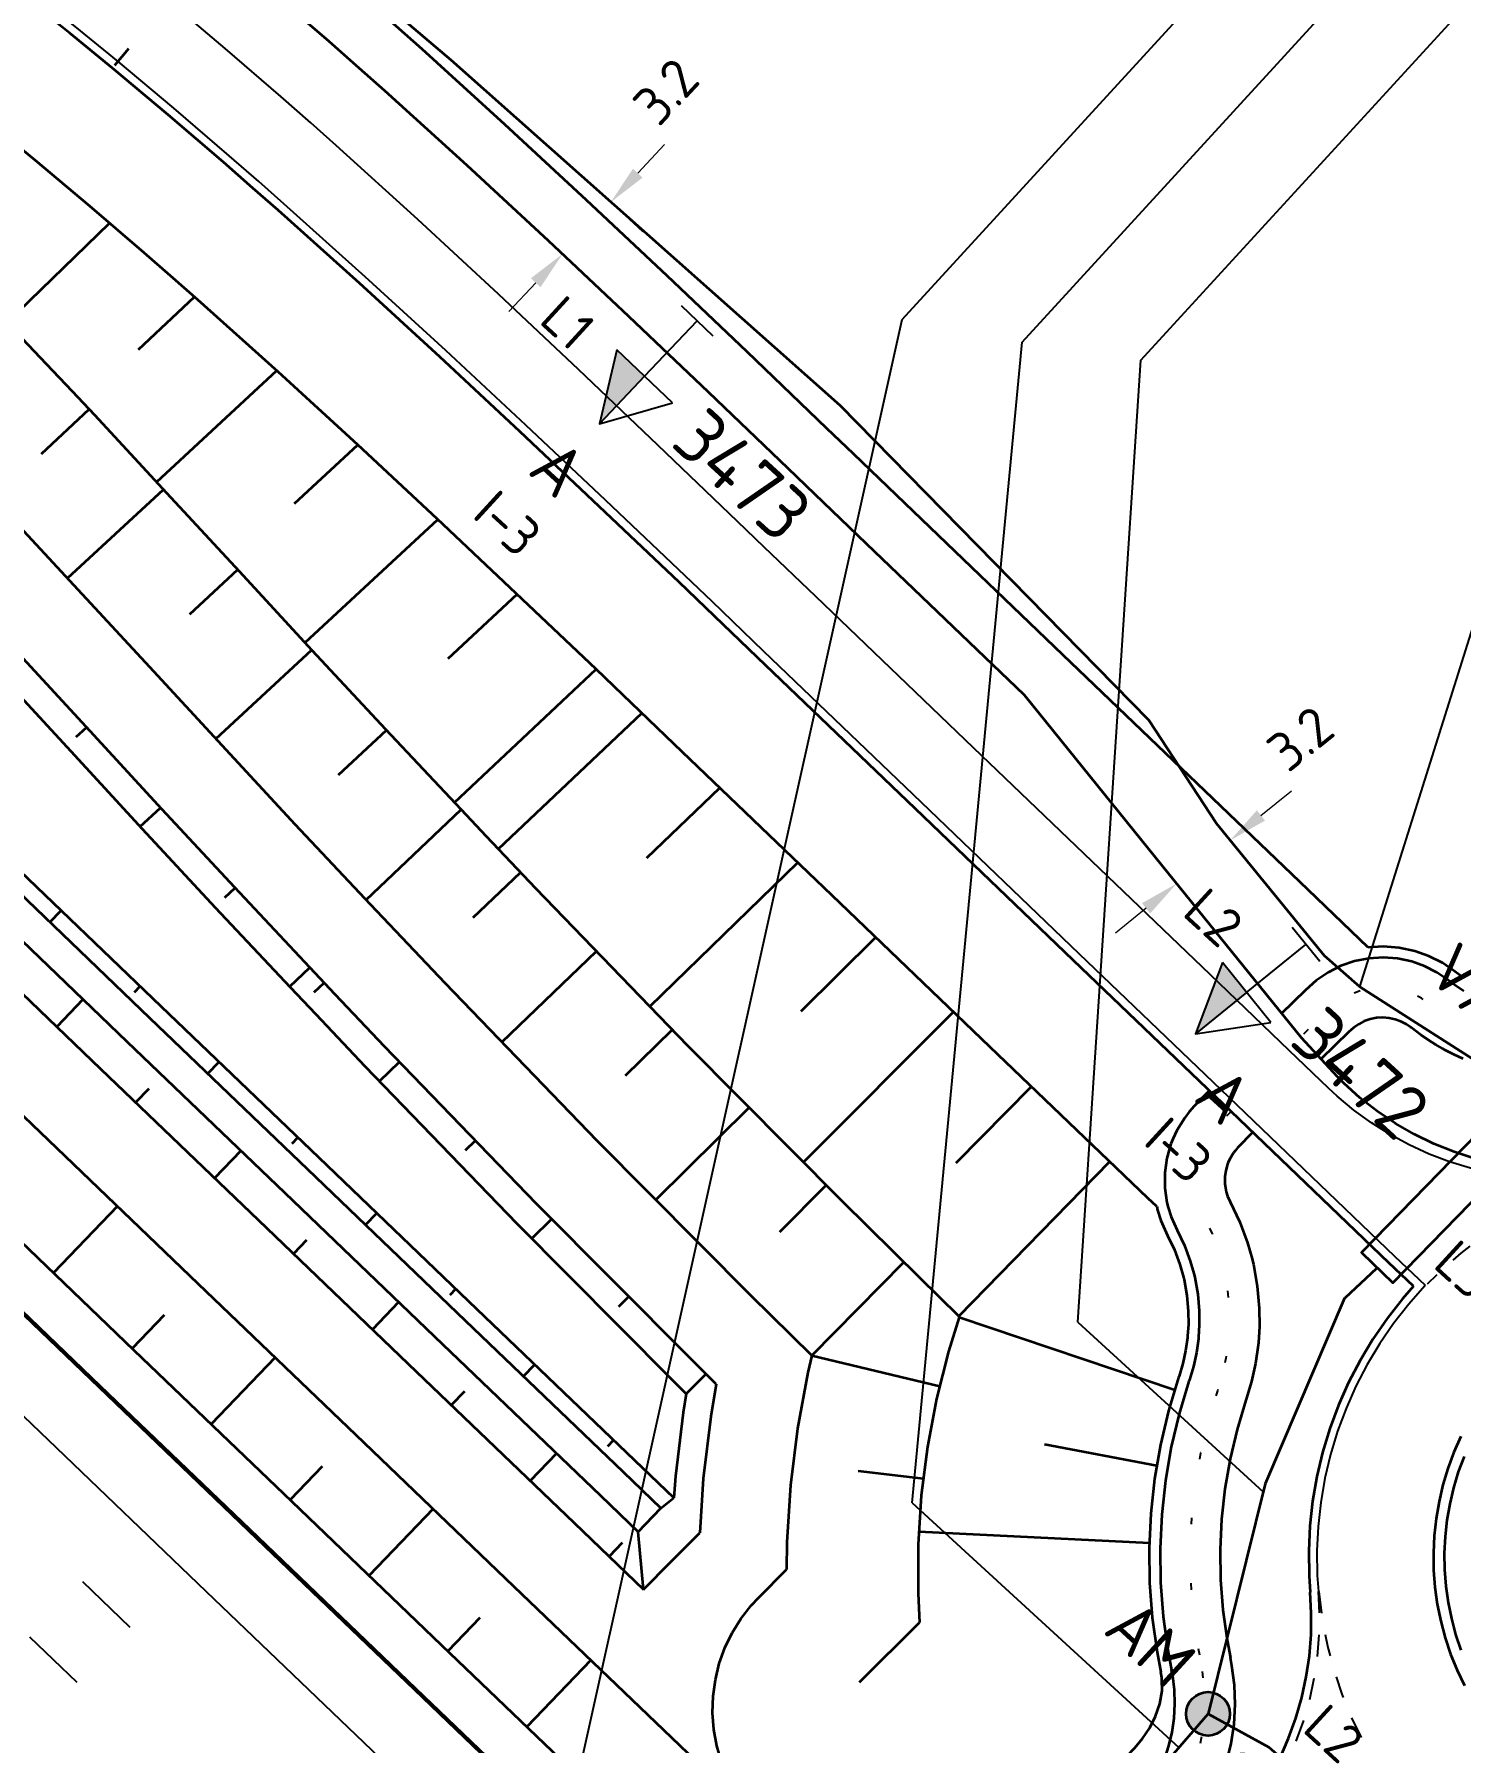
# Model space of a CAD drawing. Header units: metres. Extents: x 134219 to 139080, y 438661 to 444352.
# Drawn here: x 138357 to 138422.2, y 439429.8 to 439508 of the extents above; entities that cross this region are included whole.
import ezdxf
from ezdxf.enums import TextEntityAlignment as Align

# ---------------------------------------------------------------- set-up
doc = ezdxf.new("R2010")
doc.units = ezdxf.units.M
for name, pattern in [('11strp', [2, 1, -1]), ('13strp', [4, 1, -3]), ('30270strp', [3, 0.3, -2.7]), ('39strp', [12, 3, -9])]:
    doc.linetypes.add(name, pattern=pattern)
doc.layers.get('DEFPOINTS').update_dxf_attribs({"color": 193})
for name, color, linetype, lineweight in [('N-WE-KL-ET-T18', 1, 'Continuous', 18), ('N-WE-KL-ET-T25', 7, 'Continuous', 25), ('N-WE-KL-ET_LS_HULPSTUK_MOF-G', 10, 'Continuous', 35), ('N-WE-KL-ET_LS_OV_ARMATUUR-S', 7, 'Continuous', 25), ('N-WE-KL-ET_LS_OV_ARMATUUR-T18', 1, 'Continuous', 25), ('N-WE-KL-ET_LS_OV_KABEL-G', 10, 'KL-LS-OV-N', 35), ('N-WE-KL-ET_LS_OV_KABEL-M', 7, 'Continuous', 18), ('N-WE-KL-ET_LS_OV_KABEL-T25', 7, 'Continuous', 25), ('N-WE-KL-ET_LS_OV_MANTELBUIS-G', 10, 'Continuous', 35), ('Utd-ondergr-nw', 8, '13strp', 35)]:
    doc.layers.add(name, color=color, linetype=linetype, lineweight=lineweight)
doc.layers.add('N-WE-KL-ET_LS_OV_ARMATUUR-T25', color=2, linetype='Continuous')
doc.layers.add('Utd-weg-nw', color=8, linetype='Continuous')
doc.styles.add('ISO18', font='NLCS-ISO.ttf')
doc.styles.add('ISO25', font='NLCS-ISO.ttf')
doc.styles.add('NLCS-ISO', font='NLCS-ISO.ttf')
doc.styles.add('NLCS_18', font='NLCS-ISO.ttf', dxfattribs={"height": 1.8})
doc.linetypes.add('KL-LS-OV-N', pattern='A,4,-1,[103,NLCS.SHX,S=0.75,R=0,X=0,Y=0],-1,4,-1.5,["0V",Standard,S=1,R=0,X=0,Y=-0.5],-3', length=14.5)
doc.dimstyles.new('NLCS_t18_pijl_Dimension_l3_h1', dxfattribs={"dimtxt": 1.8, "dimasz": 1.8, "dimexe": 2, "dimexo": 2, "dimgap": 0.7, "dimtad": 1, "dimdec": 1, "dimzin": 0, "dimdsep": 46, "dimtxsty": 'NLCS_18', "dimcen": 2.5, "dimdle": 2, "dimclrd": 256, "dimclre": 256, "dimclrt": 256, "dimadec": 1, "dimazin": 0, "dimtfac": 1, "dimtdec": 1, "dimtofl": 0, "dimtmove": 1, "dimatfit": 0, "dimfxl": 0, "dimtolj": 1, "dimtzin": 0, "dimlwd": 18, "dimlwe": 18, "dimarcsym": 0})

# ---------------------------------------------------------------- blocks, each defined once
blk = doc.blocks.new('SKL-ET_OV_ARMATUUR_HD_NATRIUM_1x100W-SO (1)')
for points in [[(3.493, -1.757), (6.493, 0), (3.493, 1.757)], [(3.493, 1.757), (3.493, -1.757)], [(0, 1), (0, -1)], [(3.493, 0), (0, 0)], [(3.493, 0), (6.5, 0)]]:
    blk.add_lwpolyline(points)
at = {"const_width": 0.625}
blk.add_lwpolyline([(6.938, 0, 1), (7.562, 0, 1)], format="xyb", close=True, dxfattribs=at)
at = {"layer": 'N-WE-KL-ET_LS_OV_ARMATUUR-T18', "style": 'ISO18', "flags": 1}
for tag, p in [('TYPE_ARMATUUR', (3.075, -6.821)), ('VERMOGEN_LAMP', (3.075, -10.606)), ('SPIEGELSTAND', (3.075, -14.39)), ('HOOGTE_LICHTMAST', (3.075, -18.175)), ('UITLEGGERHOEK', (3.075, -21.959)), ('TYPE_LICHTMAST', (3.075, -25.744)), ('BOTSVRIENDELIJK', (3.075, -29.528)), ('POSITIE_LICHTMAST', (3.075, -33.313)), ('KABELAANSLUITNG', (3.075, -37.097)), ('VOEDINGSPUNT', (3.075, -44.666))]:
    blk.add_attdef(tag, p, '', height=1.8, dxfattribs=at)
at = {"layer": 'N-WE-KL-ET_LS_OV_ARMATUUR-T18', "style": 'ISO18'}
for tag, p in [('FASE-AANSLUITING_1', (3.075, -40.882)), ('GROEPSNUMMER', (3.075, -48.451))]:
    blk.add_attdef(tag, p, '', height=1.8, dxfattribs=at)
at = {"layer": 'N-WE-KL-ET_LS_OV_ARMATUUR-T25', "style": 'ISO25'}
for tag, p in [('MASTNUMMER', (3.075, 7.391)), ('TYPE_SYMBOOL', (3.075, 3.606))]:
    blk.add_attdef(tag, p, '', height=2.5, dxfattribs=at)
blk = doc.blocks.new('SKL-ET_OV_ARMATUUR_HD_NATRIUM_1x150W-SO (3)')
for points in [[(3.493, -1.757), (6.493, 0), (3.493, 1.757)], [(3.493, 1.757), (3.493, -1.757)], [(0, 1), (0, -1)], [(3.493, 0), (0, 0)], [(3.493, 0), (6.493, 0)]]:
    blk.add_lwpolyline(points)
blk.add_solid([(3.493, 0), (3.493, -1.757), (6.493, 0)])
at = {"layer": 'N-WE-KL-ET-T18', "linetype": 'ByBlock', "style": 'NLCS-ISO'}
blk.add_attdef('GROEPSNUMMER', text='', height=1.8, dxfattribs=at).set_placement((-2, -4), align=Align.RIGHT)
blk.add_attdef('FASE-AANSLUITING', (10, -4), '', height=1.8, dxfattribs=at)
at = {"layer": 'N-WE-KL-ET-T18', "linetype": 'ByBlock', "style": 'NLCS-ISO', "flags": 1}
for tag, p in [('TYPE_ARMATUUR', (7.765, -13.456)), ('TYPE_FABRIKAAT', (7.765, -17.24)), ('VERMOGEN_LAMP', (7.765, -21.025)), ('SPIEGELSTAND', (7.765, -24.809)), ('HOOGTE_LICHTMAST', (7.765, -28.594)), ('UITLEGGERHOEK', (7.765, -32.378)), ('TYPE_LICHTMAST', (7.765, -36.163)), ('BOTSVRIENDELIJK', (7.765, -39.947)), ('POSITIE_LICHTMAST', (7.765, -43.732)), ('KABELAANSLUITING', (7.765, -47.516)), ('VOEDINGSPUNT', (7.765, -51.301))]:
    blk.add_attdef(tag, p, '', height=1.8, dxfattribs=at)
at = {"layer": 'N-WE-KL-ET-T25', "linetype": 'ByBlock', "style": 'NLCS-ISO'}
blk.add_attdef('MASTNUMMER', text='', height=2.5, dxfattribs=at).set_placement((4, 4.31), align=Align.MIDDLE)
at = {"layer": 'N-WE-KL-ET-T25', "linetype": 'ByBlock', "style": 'NLCS-ISO', "flags": 1}
blk.add_attdef('TYPE_SYMBOOL', (7.765, -10.056), '', height=2.5, dxfattribs=at)
blk = doc.blocks.new('SKL-ET_HULP_MOF_VERBINDING_AFTAKMOF-SO')
at = {"const_width": 1}
blk.add_lwpolyline([(-0.5, 0, 1), (0.5, 0, 1)], format="xyb", close=True, dxfattribs=at)
blk.add_circle((0, 0), 0.5)
at = {"layer": 'N-WE-KL-ET-T18', "linetype": 'ByBlock', "style": 'NLCS-ISO', "flags": 1}
for tag, p in [('OMSCHRIJVING_LEGENDA', (0, -8.431)), ('LOCATIE', (0, -12.215)), ('MASTNUMMER', (0, -16)), ('VAN', (0, -19.784)), ('NAAR', (0, -23.569)), ('AFTAKKING', (0, -27.353)), ('VOEDINGSPUNT', (0, -31.138)), ('GROEPSNUMMER', (0, -34.922)), ('POSITIE_X', (0, -38.707)), ('POSITIE_Y', (0, -42.491)), ('OVERIGE_OPMERKING(EN)_2', (0, -50.06))]:
    blk.add_attdef(tag, p, '', height=1.8, dxfattribs=at)
at = {"layer": 'N-WE-KL-ET-T18', "linetype": 'ByBlock', "style": 'NLCS-ISO'}
blk.add_attdef('OVERIGE_OPMERKING(EN)_1', (0, -46.276), '', height=1.8, dxfattribs=at)
at = {"layer": 'N-WE-KL-ET-T25', "linetype": 'ByBlock', "style": 'NLCS-ISO'}
blk.add_attdef('SOORT_MOF', text='', height=2.25, dxfattribs=at).set_placement((0, 3), align=Align.MIDDLE)
blk = doc.blocks.new('SKL-ET_HULP_MOF_AFDEKMOF_SO')
at = {"ltscale": 10}
h = blk.add_hatch(color=256, dxfattribs=at)
edge = h.paths.add_edge_path()
edge.add_arc((0, 0), 1, 0, 360)
blk.add_circle((0, 0), 1)
at = {"layer": 'N-WE-KL-ET-T18', "style": 'NLCS-ISO', "flags": 1}
for tag, p in [('OMSCHRIJVING_LEGENDA', (0, -8.431)), ('LOCATIE', (0, -12.215)), ('MASTNUMMER', (0, -16)), ('VAN', (0, -19.784)), ('NAAR', (0, -23.569)), ('AFTAKKING', (0, -27.353)), ('VOEDINGSPUNT', (0, -31.138)), ('GROEPSNUMMER', (0, -34.922)), ('POSITIE_X', (0, -38.707)), ('POSITIE_Y', (0, -42.491)), ('OVERIGE_OPMERKING(EN)_2', (0, -50.06))]:
    blk.add_attdef(tag, p, '', height=1.8, dxfattribs=at)
at = {"layer": 'N-WE-KL-ET-T18', "style": 'NLCS-ISO'}
blk.add_attdef('OVERIGE_OPMERKING(EN)_1', (0, -46.276), '', height=1.8, dxfattribs=at)
at = {"layer": 'N-WE-KL-ET-T25', "style": 'NLCS-ISO'}
blk.add_attdef('SOORT_MOF', (0, 2.715), '', height=2.25, dxfattribs=at)
blk = doc.blocks.new('*D294')
at = {"layer": 'DEFPOINTS', "color": 0, "transparency": 16777216}
for p in [(138383.374, 439500.309), (138383.374, 439500.309), (138381.162, 439497.934)]:
    blk.add_point(p, dxfattribs=at)
at = {"layer": 'N-WE-KL-ET_LS_OV_KABEL-M', "linetype": 'Continuous', "lineweight": 18, "transparency": 16777216}
for p, q in [((138384.601, 439501.626), (138385.827, 439502.944)), ((138379.936, 439496.616), (138378.709, 439495.299))]:
    blk.add_line(p, q, dxfattribs=at)
at = {"layer": 'N-WE-KL-ET_LS_OV_KABEL-M', "lineweight": 18, "transparency": 16777216}
for p, q in [((138383.374, 439500.309), (138384.838, 439498.946)), ((138381.162, 439497.934), (138382.626, 439496.571))]:
    blk.add_line(p, q, dxfattribs=at)
at = {"layer": 'N-WE-KL-ET_LS_OV_KABEL-M', "transparency": 16777216}
for points in [[(138384.381, 439501.831), (138384.82, 439501.422), (138383.374, 439500.309)], [(138379.716, 439496.821), (138380.155, 439496.412), (138381.162, 439497.934)]]:
    blk.add_solid(points, dxfattribs=at)
at = {"layer": 'N-WE-KL-ET_LS_OV_KABEL-M', "transparency": 16777216, "insert": (138385.893, 439505.362), "char_height": 1.8, "attachment_point": 5, "rotation": 47.04047, "style": 'NLCS_18'}
blk.add_mtext('\\A1;3.2', dxfattribs=at)
blk = doc.blocks.new('*D295')
at = {"layer": 'DEFPOINTS', "color": 0, "transparency": 16777216}
for p in [(138411.701, 439471.123), (138411.701, 439471.123), (138409.248, 439469.141)]:
    blk.add_point(p, dxfattribs=at)
at = {"layer": 'N-WE-KL-ET_LS_OV_KABEL-M', "linetype": 'Continuous', "lineweight": 18, "transparency": 16777216}
for p, q in [((138413.101, 439472.254), (138414.501, 439473.386)), ((138407.848, 439468.009), (138406.448, 439466.878))]:
    blk.add_line(p, q, dxfattribs=at)
at = {"layer": 'N-WE-KL-ET_LS_OV_KABEL-M', "lineweight": 18, "transparency": 16777216}
for p, q in [((138411.701, 439471.123), (138412.958, 439469.567)), ((138409.248, 439469.141), (138410.505, 439467.585))]:
    blk.add_line(p, q, dxfattribs=at)
at = {"layer": 'N-WE-KL-ET_LS_OV_KABEL-M', "transparency": 16777216}
for points in [[(138412.913, 439472.488), (138413.29, 439472.021), (138411.701, 439471.123)], [(138407.659, 439468.243), (138408.037, 439467.776), (138409.248, 439469.141)]]:
    blk.add_solid(points, dxfattribs=at)
at = {"layer": 'N-WE-KL-ET_LS_OV_KABEL-M', "transparency": 16777216, "insert": (138414.907, 439475.77), "char_height": 1.8, "attachment_point": 5, "rotation": 38.93977, "style": 'NLCS_18'}
blk.add_mtext('\\A1;3.2', dxfattribs=at)
blk = doc.blocks.new('SKL-ET_OV_ARMATUUR_HD_NATRIUM_2x100W-SO')
for points in [[(-3.493, -1.757), (-6.493, 0), (-3.493, 1.757)], [(-3.493, 1.757), (-3.493, -1.757)], [(3.493, -1.757), (6.493, 0), (3.493, 1.757)], [(3.493, 1.757), (3.493, -1.757)], [(0, 1), (0, -1)], [(-3.493, 0), (-6.5, 0)], [(-3.493, 0), (0, 0)], [(3.493, 0), (0, 0)], [(3.493, 0), (6.5, 0)]]:
    blk.add_lwpolyline(points)
at = {"const_width": 0.625}
for points in [[(-6.938, 0, -1), (-7.562, 0, -1)], [(6.938, 0, 1), (7.562, 0, 1)]]:
    blk.add_lwpolyline(points, format="xyb", close=True, dxfattribs=at)
at = {"layer": 'N-WE-KL-ET_LS_OV_ARMATUUR-T18', "style": 'NLCS-ISO', "flags": 1}
for tag, p in [('TYPE_ARMATUUR', (3.075, -6.821)), ('VERMOGEN_LAMP', (3.075, -10.606)), ('SPIEGELSTAND', (3.075, -14.39)), ('HOOGTE_LICHTMAST', (3.075, -18.175)), ('UITLEGGERHOEK', (3.075, -21.959)), ('TYPE_LICHTMAST', (3.075, -25.744)), ('BOTSVRIENDELIJK', (3.075, -29.528)), ('POSITIE_LICHTMAST', (3.075, -33.313)), ('KABELAANSLUITNG', (3.075, -37.097)), ('VOEDINGSPUNT', (3.075, -48.451))]:
    blk.add_attdef(tag, p, '', height=1.8, dxfattribs=at)
at = {"layer": 'N-WE-KL-ET_LS_OV_ARMATUUR-T18', "style": 'NLCS-ISO'}
for tag, p in [('FASE-AANSLUITING_1', (3.075, -40.882)), ('FASE-AANSLUITING_2', (3.075, -44.666)), ('GROEPSNUMMER', (3.075, -52.235))]:
    blk.add_attdef(tag, p, '', height=1.8, dxfattribs=at)
at = {"layer": 'N-WE-KL-ET_LS_OV_ARMATUUR-T25', "style": 'NLCS-ISO'}
for tag, p in [('MASTNUMMER', (3.075, 7.391)), ('TYPE_SYMBOOL', (3.075, 3.606))]:
    blk.add_attdef(tag, p, '', height=2.5, dxfattribs=at)

msp = doc.modelspace()

# ---------------------------------------------------------------- linework, layer by layer
at = {"layer": 'N-WE-KL-ET_LS_OV_KABEL-G', "flags": 128}
for points in [[(138425.49, 439458.833), (138427.437, 439459.917), (138424.252, 439460.174), (138417.63, 439464.419), (138416.012, 439465.836), (138411.074, 439471.892), (138407.971, 439476.614), (138393.853, 439491.002), (138376.072, 439506.795), (138362.287, 439518.505), (138355.375, 439523.306), (138354.873, 439523.715)], [(138320.874, 439326.147), (138320.464, 439326.446), (138330.584, 439342.887), (138342.804, 439355.936), (138345.533, 439358.609), (138346.281, 439359.363), (138344.061, 439362.214), (138348.598, 439366.332), (138406.993, 439426.596), (138406.952, 439426.865), (138410.681, 439431.171), (138413.459, 439429.649), (138424.978, 439419.571), (138425.523, 439418.494), (138433.324, 439418.762), (138440.45, 439419.565), (138446.337, 439422.735), (138447.341, 439423.033), (138447.352, 439423.047)]]:
    msp.add_lwpolyline(points, dxfattribs=at)
at = {"layer": 'N-WE-KL-ET_LS_OV_KABEL-G', "elevation": 7.678, "flags": 128}
msp.add_lwpolyline([(138418.41, 439451.572), (138418.393, 439451.54), (138416.937, 439450.182), (138416.926, 439450.173), (138413.291, 439441.687), (138410.683, 439431.175), (138410.681, 439431.171)], dxfattribs=at)
at = {"layer": 'N-WE-KL-ET_LS_OV_KABEL-T25'}
for p, q in [((138407.611, 439493.083), (138501.168, 439595.175)), ((138402.176, 439493.9), (138489.901, 439589.628)), ((138396.687, 439494.939), (138476.039, 439581.53)), ((138417.63, 439464.419), (138430.54, 439505.543)), ((138380.658, 439422.823), (138396.687, 439494.939)), ((138397.149, 439440.818), (138402.176, 439493.9)), ((138404.724, 439449.085), (138407.611, 439493.083)), ((138404.724, 439449.085), (138413.2, 439441.318)), ((138397.149, 439440.818), (138409.352, 439429.636))]:
    msp.add_line(p, q, dxfattribs=at)
at = {"layer": 'N-WE-KL-ET_LS_OV_MANTELBUIS-G', "linetype": 'Continuous'}
msp.add_lwpolyline([(138426.206, 439458.135), (138424.774, 439459.532), (138417.694, 439452.271), (138419.126, 439450.874)], close=True, dxfattribs=at)
at = {"layer": 'Utd-ondergr-nw', "color": 7, "linetype": 'Continuous'}
msp.add_line((138360.694, 439506.562), (138361.335, 439507.329), dxfattribs=at)
at = {"layer": 'Utd-ondergr-nw', "linetype": 'Continuous', "flags": 128}
for points in [[(138231.631, 439572.373), (138238.849, 439565.452), (138246.067, 439558.532), (138253.286, 439551.611), (138260.504, 439544.69), (138267.722, 439537.77), (138274.941, 439530.849), (138282.159, 439523.928), (138289.377, 439517.007), (138296.595, 439510.087), (138303.814, 439503.166), (138311.032, 439496.245), (138318.25, 439489.325), (138325.469, 439482.404), (138332.687, 439475.483), (138339.905, 439468.562), (138347.124, 439461.642), (138354.342, 439454.721), (138361.56, 439447.8), (138368.778, 439440.88), (138375.997, 439433.959), (138383.215, 439427.038), (138390.433, 439420.118), (138395.286, 439415.465)], [(138230.025, 439570.698), (138237.243, 439563.778), (138244.462, 439556.857), (138251.68, 439549.936), (138258.898, 439543.016), (138266.117, 439536.095), (138273.335, 439529.174), (138280.553, 439522.253), (138287.772, 439515.333), (138294.99, 439508.412), (138302.208, 439501.491), (138309.426, 439494.571), (138316.645, 439487.65), (138323.863, 439480.729), (138331.081, 439473.809), (138338.3, 439466.888), (138345.518, 439459.967), (138352.736, 439453.046), (138359.955, 439446.126), (138367.173, 439439.205), (138374.391, 439432.284), (138381.609, 439425.364), (138388.828, 439418.443), (138393.677, 439413.794)], [(138230.074, 439570.749), (138237.292, 439563.828), (138244.51, 439556.907), (138251.728, 439549.987), (138258.947, 439543.066), (138266.165, 439536.145), (138273.383, 439529.225), (138280.602, 439522.304), (138287.82, 439515.383), (138295.038, 439508.463), (138302.257, 439501.542), (138309.475, 439494.621), (138316.693, 439487.7), (138323.911, 439480.78), (138331.13, 439473.859), (138338.348, 439466.938), (138345.566, 439460.018), (138352.785, 439453.097), (138360.003, 439446.176), (138367.221, 439439.256), (138374.44, 439432.335), (138381.658, 439425.414), (138388.876, 439418.493), (138393.726, 439413.844)], [(138252.528, 439558.198), (138256.213, 439554.664), (138263.431, 439547.744), (138270.65, 439540.823), (138277.868, 439533.902), (138285.086, 439526.981), (138292.305, 439520.061), (138299.523, 439513.14), (138306.741, 439506.219), (138313.959, 439499.299), (138321.178, 439492.378), (138328.396, 439485.457), (138335.614, 439478.537), (138342.833, 439471.616), (138350.051, 439464.695), (138357.269, 439457.774), (138364.488, 439450.854), (138371.706, 439443.933), (138378.924, 439437.012), (138386.142, 439430.092), (138390.256, 439426.147), (138393.361, 439423.171), (138398.197, 439418.534)], [(138281.786, 439535.687), (138287.855, 439529.869), (138295.073, 439522.948), (138302.291, 439516.027), (138309.509, 439509.107), (138316.728, 439502.186), (138323.946, 439495.265), (138331.164, 439488.345), (138338.383, 439481.424), (138345.601, 439474.503), (138352.819, 439467.582), (138360.038, 439460.662), (138367.256, 439453.741), (138374.474, 439446.82), (138381.692, 439439.9), (138384.868, 439436.855)], [(138294.264, 439526.127), (138296.274, 439524.201), (138303.492, 439517.28), (138310.71, 439510.359), (138317.929, 439503.438), (138325.147, 439496.518), (138332.365, 439489.597), (138339.584, 439482.676), (138346.802, 439475.756), (138354.02, 439468.835), (138361.238, 439461.914), (138368.457, 439454.994), (138375.675, 439448.073), (138382.893, 439441.152), (138384.624, 439439.493)], [(138300.427, 439523.336), (138305.049, 439518.904), (138312.267, 439511.983), (138319.486, 439505.063), (138326.704, 439498.142), (138333.922, 439491.221), (138341.141, 439484.3), (138348.359, 439477.38), (138355.577, 439470.459), (138362.796, 439463.538), (138370.014, 439456.618), (138377.232, 439449.697), (138384.45, 439442.776), (138386.247, 439441.053)], [(138299.969, 439522.736), (138304.53, 439518.363), (138311.748, 439511.442), (138318.967, 439504.521), (138326.185, 439497.601), (138333.403, 439490.68), (138340.622, 439483.759), (138347.84, 439476.838), (138355.058, 439469.918), (138362.277, 439462.997), (138369.495, 439456.076), (138376.713, 439449.156), (138383.931, 439442.235), (138385.662, 439440.576)], [(138393.248, 439489.956), (138389.598, 439493.452), (138385.95, 439496.927), (138382.264, 439500.4), (138378.53, 439503.859), (138374.738, 439507.293), (138373.559, 439508.343), (138372.175, 439509.563), (138369.579, 439511.814), (138366.948, 439514.042), (138364.922, 439515.718), (138362.873, 439517.377), (138360.862, 439518.97), (138358.832, 439520.541), (138356.061, 439522.63)], [(138391.483, 439488.115), (138387.836, 439491.609), (138384.195, 439495.077), (138380.522, 439498.537), (138376.806, 439501.979), (138373.039, 439505.392), (138371.867, 439506.435), (138370.494, 439507.646), (138367.919, 439509.878), (138365.312, 439512.086), (138363.306, 439513.745), (138361.28, 439515.387), (138359.29, 439516.963), (138357.283, 439518.516), (138354.541, 439520.583)], [(138386.5, 439482.918), (138382.843, 439486.387), (138379.207, 439489.815), (138375.553, 439493.223), (138371.873, 439496.599), (138368.156, 439499.932), (138367.004, 439500.948), (138365.654, 439502.125), (138363.13, 439504.292), (138360.582, 439506.428), (138358.626, 439508.03), (138356.654, 439509.611)], [(138382.694, 439478.948), (138379.042, 439482.411), (138375.423, 439485.824), (138371.797, 439489.206), (138368.156, 439492.545), (138364.49, 439495.832), (138363.356, 439496.832), (138362.029, 439497.99), (138359.551, 439500.116), (138357.054, 439502.208), (138355.142, 439503.774)], [(138355.75, 439494.788), (138360.451, 439499.344)], [(138361.764, 439493.569), (138364.331, 439495.972)], [(138376.531, 439472.521), (138373.087, 439476.182), (138369.717, 439479.806), (138366.383, 439483.415), (138363.072, 439487.001), (138359.77, 439490.554), (138358.754, 439491.64), (138357.566, 439492.899), (138355.345, 439495.209)], [(138362.603, 439487.505), (138368.097, 439492.598)], [(138357.328, 439488.791), (138359.51, 439490.831)], [(138418.004, 439466.221), (138414.873, 439469.222), (138411.264, 439472.683), (138404.046, 439479.603), (138396.828, 439486.524), (138394.468, 439488.787), (138393.248, 439489.956)], [(138368.901, 439486.516), (138371.805, 439489.198)], [(138429.797, 439456.348), (138428.835, 439456.172), (138427.841, 439456.061), (138426.842, 439456.021), (138425.843, 439456.051), (138424.848, 439456.151), (138423.863, 439456.321), (138422.892, 439456.559), (138421.94, 439456.866), (138421.013, 439457.238), (138420.114, 439457.675), (138419.247, 439458.175), (138418.418, 439458.734), (138417.631, 439459.349), (138416.888, 439460.019), (138416.608, 439460.298), (138414.953, 439462.081), (138411.785, 439466.001), (138408.617, 439469.922), (138402.281, 439477.763), (138395.063, 439484.683), (138392.703, 439486.946), (138391.483, 439488.115)], [(138358.529, 439483.105), (138362.915, 439487.169)], [(138372.379, 439468.19), (138368.941, 439471.845), (138365.589, 439475.452), (138362.285, 439479.033), (138359.017, 439482.578), (138355.77, 439486.081)], [(138369.39, 439480.161), (138375.464, 439485.785)], [(138364.11, 439481.467), (138366.308, 439483.497)], [(138375.938, 439479.435), (138379.083, 439482.373)], [(138420.077, 439450.726), (138418.953, 439451.803), (138411.735, 439458.724), (138408.126, 439462.184), (138404.517, 439465.645), (138397.298, 439472.565), (138390.08, 439479.486), (138387.72, 439481.749), (138386.5, 439482.918)], [(138365.31, 439475.755), (138369.701, 439479.824)], [(138369.611, 439465.303), (138366.176, 439468.954), (138362.837, 439472.55), (138359.554, 439476.111), (138356.313, 439479.63)], [(138368.728, 439464.382), (138365.295, 439468.032), (138361.96, 439471.624), (138358.683, 439475.18), (138355.452, 439478.69)], [(138376.217, 439472.855), (138382.694, 439478.948)], [(138408.333, 439454.366), (138407.928, 439454.754), (138404.319, 439458.214), (138400.71, 439461.675), (138393.492, 439468.595), (138386.274, 439475.516), (138383.914, 439477.779), (138382.694, 439478.948)], [(138378.226, 439470.724), (138384.795, 439476.933)], [(138358.926, 439475.854), (138359.394, 439476.285)], [(138370.918, 439474.117), (138373.105, 439476.162)], [(138385.021, 439470.313), (138388.361, 439473.515)], [(138361.849, 439471.745), (138362.783, 439472.609)], [(138372.18, 439468.402), (138376.531, 439472.521)], [(138399.288, 439449.364), (138397.506, 439451.108), (138393.944, 439454.617), (138386.893, 439461.713), (138379.942, 439468.912), (138377.691, 439471.288), (138376.531, 439472.521)], [(138385.155, 439463.514), (138391.925, 439470.098)], [(138365.72, 439468.51), (138366.185, 439468.945)], [(138377.069, 439467.588), (138379.243, 439469.651)], [(138392.562, 439447.554), (138389.791, 439450.286), (138382.741, 439457.382), (138375.79, 439464.581), (138373.538, 439466.957), (138372.379, 439468.19)], [(138357.715, 439467.37), (138358.234, 439467.912)], [(138392.07, 439463.312), (138395.487, 439466.683)], [(138378.39, 439461.889), (138382.709, 439466.047)], [(138422.378, 439464.22), (138422.013, 439464.463), (138421.66, 439464.725), (138421.607, 439464.766), (138421.143, 439465.078), (138420.585, 439465.363), (138419.994, 439465.573), (138419.348, 439465.711), (138418.69, 439465.76), (138418.031, 439465.72), (138417.383, 439465.591), (138416.759, 439465.376), (138416.169, 439465.078), (138415.625, 439464.704), (138415.137, 439464.259), (138414.022, 439463.179)], [(138422.3, 439464.872), (138421.969, 439465.118), (138421.909, 439465.164), (138421.398, 439465.508), (138420.782, 439465.822), (138420.132, 439466.054), (138419.419, 439466.206), (138418.693, 439466.26), (138418.004, 439466.221)], [(138368.686, 439464.427), (138369.611, 439465.303)], [(138388.194, 439446.24), (138387.023, 439447.399), (138379.973, 439454.495), (138373.021, 439461.694), (138370.77, 439464.07), (138369.611, 439465.303)], [(138361.584, 439464.181), (138361.843, 439464.451)], [(138386.821, 439445.805), (138386.141, 439446.479), (138379.09, 439453.575), (138372.139, 439460.774), (138369.888, 439463.15), (138368.728, 439464.382)], [(138369.8, 439464.172), (138370.264, 439464.608)], [(138359.229, 439463.841), (138358.028, 439462.588)], [(138392.177, 439456.395), (138399.047, 439463.269)], [(138422.349, 439461.125), (138421.921, 439461.327), (138421.531, 439461.529), (138421.409, 439461.597), (138421.09, 439461.783), (138420.912, 439461.893), (138420.43, 439462.214), (138419.966, 439462.559), (138419.942, 439462.577), (138419.74, 439462.713), (138419.497, 439462.837), (138419.239, 439462.929), (138418.958, 439462.989), (138418.671, 439463.01), (138418.383, 439462.993), (138418.101, 439462.937), (138417.829, 439462.843), (138417.572, 439462.713), (138417.335, 439462.55), (138417.122, 439462.356), (138415.834, 439461.107)], [(138384.037, 439460.356), (138386.182, 439462.45)], [(138364.933, 439460.45), (138365.452, 439460.991)], [(138372.786, 439460.104), (138373.708, 439460.983)], [(138362.238, 439459.754), (138361.637, 439459.128)], [(138399.163, 439456.362), (138402.606, 439459.857)], [(138410.742, 439459.676), (138410.05, 439458.954), (138409.818, 439458.694), (138409.616, 439458.432), (138409.258, 439457.855), (138409.071, 439457.458), (138408.983, 439457.234), (138408.798, 439456.58), (138408.705, 439455.907), (138408.707, 439455.228), (138408.803, 439454.556), (138408.857, 439454.331), (138408.992, 439453.903), (138409.269, 439453.283), (138409.601, 439452.589), (138409.87, 439451.868), (138410.03, 439451.307), (138410.042, 439451.257), (138410.073, 439451.126), (138410.209, 439450.369), (138410.278, 439449.602), (138410.282, 439448.961), (138410.247, 439448.404), (138410.239, 439448.321), (138410.149, 439447.686), (138410.011, 439447.06), (138409.828, 439446.446)], [(138385.434, 439454.672), (138389.695, 439458.893)], [(138368.802, 439457.26), (138369.061, 439457.531)], [(138376.723, 439456.944), (138377.181, 439457.387)], [(138412.727, 439457.772), (138412.035, 439457.051), (138411.934, 439456.937), (138411.846, 439456.823), (138411.69, 439456.572), (138411.608, 439456.399), (138411.57, 439456.301), (138411.489, 439456.016), (138411.449, 439455.723), (138411.45, 439455.427), (138411.492, 439455.134), (138411.515, 439455.036), (138411.574, 439454.849), (138411.695, 439454.579), (138412.132, 439453.663), (138412.487, 439452.712), (138412.698, 439451.972), (138412.714, 439451.906), (138412.755, 439451.734), (138412.935, 439450.735), (138413.025, 439449.724), (138413.031, 439448.879), (138412.985, 439448.143), (138412.974, 439448.035), (138412.855, 439447.197), (138412.674, 439446.371), (138412.432, 439445.561)], [(138366.447, 439456.92), (138365.246, 439455.668)], [(138399.288, 439449.364), (138406.186, 439456.425)], [(138391.104, 439453.22), (138393.219, 439455.346)], [(138360.802, 439454.387), (138357.875, 439451.334)], [(138372.152, 439453.529), (138372.671, 439454.07)], [(138408.333, 439454.366), (138408.374, 439454.203), (138408.522, 439453.731), (138408.828, 439453.048), (138409.141, 439452.394), (138409.394, 439451.715), (138409.556, 439451.139), (138409.585, 439451.016), (138409.714, 439450.302), (138409.778, 439449.58), (138409.782, 439448.976), (138409.75, 439448.451), (138409.742, 439448.373), (138409.657, 439447.775), (138409.527, 439447.185), (138409.354, 439446.606)], [(138379.754, 439452.906), (138380.664, 439453.8)], [(138369.456, 439452.834), (138368.856, 439452.207)], [(138392.562, 439447.554), (138396.773, 439451.83)], [(138376.02, 439450.339), (138376.28, 439450.61)], [(138383.736, 439449.803), (138384.188, 439450.253)], [(138420.077, 439450.726), (138419.57, 439450.144), (138418.868, 439449.248), (138418.222, 439448.31), (138417.636, 439447.334), (138417.111, 439446.324), (138416.649, 439445.283), (138416.252, 439444.216), (138415.922, 439443.126), (138415.659, 439442.018), (138415.466, 439440.896), (138415.342, 439439.764), (138415.288, 439438.626), (138415.305, 439437.488), (138415.354, 439436.736)], [(138362.948, 439449.4), (138361.484, 439447.873)], [(138373.666, 439449.999), (138372.465, 439448.747)], [(138399.288, 439449.364), (138399.302, 439449.311)], [(138399.302, 439449.311), (138398.812, 439447.739), (138398.262, 439445.574), (138397.846, 439443.376), (138397.567, 439441.156), (138397.425, 439438.92), (138397.421, 439436.677), (138397.484, 439435.351)], [(138399.302, 439449.311), (138409.164, 439445.987)], [(138368.02, 439447.466), (138365.093, 439444.413)], [(138379.37, 439446.608), (138379.889, 439447.15)], [(138392.562, 439447.554), (138392.383, 439446.775), (138391.905, 439444.213), (138391.585, 439441.624), (138391.426, 439439.018), (138391.406, 439437.768)], [(138392.562, 439447.554), (138398.41, 439446.158)], [(138386.821, 439445.805), (138387.718, 439446.712)], [(138388.194, 439446.24), (138387.944, 439444.771), (138387.597, 439441.936), (138387.439, 439439.455)], [(138409.354, 439446.606), (138409.334, 439446.547), (138408.873, 439445.026), (138408.507, 439443.479), (138408.237, 439441.913), (138408.064, 439440.334), (138407.989, 439438.746), (138408.012, 439437.157), (138408.133, 439435.572), (138408.351, 439433.998), (138408.527, 439433.073)], [(138409.828, 439446.446), (138409.808, 439446.387), (138409.356, 439444.896), (138408.997, 439443.379), (138408.732, 439441.844), (138408.563, 439440.294), (138408.489, 439438.738), (138408.512, 439437.18), (138408.63, 439435.626), (138408.844, 439434.082), (138409.016, 439433.174)], [(138376.674, 439445.913), (138376.074, 439445.287)], [(138386.821, 439445.805), (138386.681, 439444.948), (138386.326, 439442.036), (138386.247, 439441.053)], [(138412.432, 439445.561), (138412.414, 439445.509), (138412.011, 439444.18), (138411.691, 439442.829), (138411.455, 439441.46), (138411.304, 439440.08), (138411.239, 439438.693), (138411.259, 439437.304), (138411.364, 439435.92), (138411.555, 439434.544), (138411.708, 439433.735)], [(138383.239, 439443.419), (138383.498, 439443.689)], [(138403.199, 439443.502), (138408.343, 439442.529)], [(138422.247, 439443.852), (138421.928, 439443.133), (138421.653, 439442.395), (138421.425, 439441.642), (138421.244, 439440.876), (138421.11, 439440.101), (138421.025, 439439.319), (138420.987, 439438.533), (138420.999, 439437.746), (138421.059, 439436.961), (138421.167, 439436.182), (138421.323, 439435.41), (138421.526, 439434.65), (138421.776, 439433.904), (138422.071, 439433.175), (138422.411, 439432.465)], [(138370.166, 439442.479), (138368.702, 439440.953)], [(138380.884, 439443.079), (138379.683, 439441.826)], [(138422.391, 439442.944), (138422.127, 439442.235), (138421.908, 439441.512), (138421.734, 439440.776), (138421.605, 439440.031), (138421.523, 439439.28), (138421.487, 439438.524), (138421.498, 439437.768), (138421.556, 439437.014), (138421.66, 439436.266), (138421.81, 439435.525), (138422.005, 439434.794), (138422.245, 439434.077)], [(138394.687, 439442.284), (138397.665, 439441.937)], [(138384.868, 439436.855), (138384.624, 439439.493), (138385.662, 439440.576), (138386.247, 439441.053)], [(138375.239, 439440.546), (138372.311, 439437.492)], [(138384.868, 439436.855), (138386.119, 439438.126), (138387.439, 439439.455)], [(138397.463, 439439.516), (138408.001, 439438.999)], [(138383.893, 439438.992), (138383.292, 439438.366)], [(138390.256, 439426.147), (138390.009, 439426.396), (138389.515, 439426.976), (138389.085, 439427.604), (138388.723, 439428.274), (138388.434, 439428.978), (138388.219, 439429.708), (138388.083, 439430.457), (138388.026, 439431.216), (138388.048, 439431.977), (138388.151, 439432.731), (138388.332, 439433.471), (138388.589, 439434.187), (138388.92, 439434.872), (138389.321, 439435.519), (138389.788, 439436.121), (138390.136, 439436.496), (138391.406, 439437.768)], [(138407.037, 439420.853), (138411.343, 439425.359), (138411.846, 439425.911), (138412.458, 439426.67), (138413.019, 439427.467), (138413.526, 439428.3), (138413.976, 439429.165), (138414.367, 439430.058), (138414.698, 439430.975), (138414.967, 439431.912), (138415.173, 439432.864), (138415.315, 439433.829), (138415.393, 439434.8), (138415.405, 439435.775), (138415.354, 439436.736)], [(138377.384, 439435.559), (138375.92, 439434.032)], [(138394.749, 439432.627), (138397.484, 439435.351)], [(138406.181, 439421.673), (138409.128, 439424.767), (138409.398, 439425.059), (138409.961, 439425.753), (138410.46, 439426.496), (138410.89, 439427.279), (138411.249, 439428.098), (138411.533, 439428.946), (138411.74, 439429.816), (138411.869, 439430.701), (138411.918, 439431.594), (138411.887, 439432.487), (138411.777, 439433.374), (138411.708, 439433.735)], [(138382.457, 439433.625), (138379.53, 439430.572)], [(138402.741, 439424.969), (138405.704, 439428.058), (138405.851, 439428.207), (138406.199, 439428.533), (138406.568, 439428.865), (138406.949, 439429.22), (138407.329, 439429.61), (138407.691, 439430.045), (138408.016, 439430.529), (138408.285, 439431.059), (138408.479, 439431.629), (138408.578, 439432.225), (138408.566, 439432.828), (138408.527, 439433.073)], [(138404.196, 439423.575), (138407.146, 439426.672), (138407.341, 439426.884), (138407.749, 439427.388), (138408.111, 439427.926), (138408.423, 439428.494), (138408.683, 439429.088), (138408.889, 439429.702), (138409.039, 439430.333), (138409.132, 439430.975), (138409.168, 439431.622), (138409.146, 439432.27), (138409.066, 439432.913), (138409.016, 439433.174)]]:
    msp.add_lwpolyline(points, dxfattribs=at)
at = {"layer": 'Utd-weg-nw', "linetype": '39strp', "flags": 128}
for points in [[(138073.359, 439711.277), (138073.631, 439711.016), (138080.849, 439704.096), (138088.068, 439697.175), (138095.286, 439690.254), (138102.504, 439683.334), (138109.722, 439676.413), (138116.941, 439669.492), (138124.159, 439662.572), (138131.377, 439655.651), (138138.596, 439648.73), (138145.814, 439641.809), (138153.032, 439634.889), (138160.251, 439627.968), (138167.469, 439621.047), (138174.687, 439614.127), (138181.905, 439607.206), (138189.124, 439600.285), (138196.342, 439593.364), (138203.56, 439586.444), (138210.779, 439579.523), (138217.997, 439572.602), (138225.215, 439565.682), (138232.434, 439558.761), (138239.652, 439551.84), (138246.87, 439544.92), (138254.088, 439537.999), (138261.307, 439531.078), (138268.525, 439524.157), (138275.743, 439517.237), (138282.962, 439510.316), (138290.18, 439503.395), (138297.398, 439496.475), (138304.617, 439489.554), (138311.835, 439482.633), (138319.053, 439475.713), (138326.271, 439468.792), (138333.49, 439461.871), (138340.708, 439454.95), (138347.926, 439448.03), (138355.145, 439441.109), (138362.363, 439434.188), (138369.581, 439427.268), (138376.8, 439420.347), (138384.018, 439413.426), (138388.856, 439408.788)], [(138070.937, 439708.751), (138071.209, 439708.49), (138078.427, 439701.569), (138085.645, 439694.649), (138092.864, 439687.728), (138100.082, 439680.807), (138107.3, 439673.887), (138114.518, 439666.966), (138121.737, 439660.045), (138128.955, 439653.124), (138136.173, 439646.204), (138143.392, 439639.283), (138150.61, 439632.362), (138157.828, 439625.442), (138165.047, 439618.521), (138172.265, 439611.6), (138179.483, 439604.679), (138186.701, 439597.759), (138193.92, 439590.838), (138201.138, 439583.917), (138208.356, 439576.997), (138215.575, 439570.076), (138222.793, 439563.155), (138230.011, 439556.235), (138237.23, 439549.314), (138244.448, 439542.393), (138251.666, 439535.472), (138258.884, 439528.552), (138266.103, 439521.631), (138273.321, 439514.71), (138280.539, 439507.79), (138287.758, 439500.869), (138294.976, 439493.948), (138302.194, 439487.028), (138309.413, 439480.107), (138316.631, 439473.186), (138323.849, 439466.265), (138331.067, 439459.345), (138338.286, 439452.424), (138345.504, 439445.503), (138352.722, 439438.583), (138359.941, 439431.662), (138367.159, 439424.741), (138374.377, 439417.82), (138381.596, 439410.9), (138386.428, 439406.267)]]:
    msp.add_lwpolyline(points, dxfattribs=at)
at = {"layer": 'Utd-weg-nw', "linetype": 'Continuous', "flags": 128}
for points in [[(138227.707, 439568.28), (138234.925, 439561.36), (138242.143, 439554.439), (138249.362, 439547.518), (138256.58, 439540.597), (138263.798, 439533.677), (138271.016, 439526.756), (138278.235, 439519.835), (138285.453, 439512.915), (138292.671, 439505.994), (138299.89, 439499.073), (138307.108, 439492.153), (138314.326, 439485.232), (138321.545, 439478.311), (138328.763, 439471.39), (138335.981, 439464.47), (138343.199, 439457.549), (138350.418, 439450.628), (138357.636, 439443.708), (138364.854, 439436.787), (138372.073, 439429.866), (138379.291, 439422.945), (138386.509, 439416.025), (138391.353, 439411.381)], [(138389.165, 439485.697), (138385.521, 439489.187), (138381.891, 439492.646), (138378.234, 439496.09), (138374.542, 439499.51), (138370.806, 439502.895), (138369.645, 439503.928), (138368.285, 439505.127), (138365.739, 439507.335), (138363.163, 439509.515), (138361.184, 439511.153), (138359.186, 439512.772), (138357.224, 439514.325), (138355.246, 439515.856)], [(138386.777, 439483.207), (138383.12, 439486.676), (138379.482, 439490.106), (138375.827, 439493.515), (138372.143, 439496.894), (138368.423, 439500.23), (138367.269, 439501.247), (138365.918, 439502.426), (138363.391, 439504.595), (138360.839, 439506.735), (138358.88, 439508.339), (138356.904, 439509.923)], [(138429.821, 439455.969), (138429.62, 439455.926), (138428.635, 439455.756), (138427.64, 439455.651), (138426.641, 439455.613), (138425.642, 439455.642), (138424.647, 439455.737), (138423.66, 439455.898), (138422.686, 439456.125), (138421.73, 439456.416), (138420.795, 439456.77), (138419.885, 439457.186), (138419.006, 439457.661), (138418.16, 439458.194), (138417.351, 439458.782), (138416.583, 439459.422), (138416.191, 439459.786), (138414.399, 439461.503), (138410.79, 439464.963), (138407.181, 439468.424), (138399.963, 439475.345), (138392.744, 439482.265), (138390.384, 439484.528), (138389.165, 439485.697)], [(138420.619, 439450.76), (138419.23, 439452.092), (138412.012, 439459.013), (138408.403, 439462.473), (138404.793, 439465.933), (138397.575, 439472.854), (138390.357, 439479.775), (138387.997, 439482.038), (138386.777, 439483.207)], [(138420.619, 439450.76), (138420.599, 439450.738), (138419.858, 439449.904), (138419.17, 439449.026), (138418.538, 439448.107), (138417.963, 439447.151), (138417.448, 439446.161), (138416.996, 439445.141), (138416.607, 439444.096), (138416.284, 439443.028), (138416.027, 439441.943), (138415.837, 439440.843), (138415.716, 439439.734), (138415.663, 439438.62), (138415.679, 439437.505), (138415.728, 439436.768)]]:
    msp.add_lwpolyline(points, dxfattribs=at)
at = {"layer": 'Utd-weg-nw', "linetype": '30270strp', "flags": 128}
for points in [[(138428.971, 439461.718), (138428.47, 439461.629), (138427.966, 439461.566), (138427.458, 439461.529), (138426.95, 439461.517), (138426.441, 439461.531), (138425.934, 439461.571), (138425.43, 439461.637), (138424.929, 439461.729), (138424.434, 439461.845), (138423.945, 439461.987), (138423.465, 439462.154), (138422.993, 439462.344), (138422.908, 439462.381), (138422.532, 439462.559), (138422.082, 439462.796), (138421.801, 439462.96), (138421.645, 439463.056), (138421.221, 439463.338), (138420.813, 439463.642), (138420.775, 439463.671), (138420.442, 439463.896), (138420.041, 439464.1), (138419.617, 439464.251), (138419.153, 439464.35), (138418.68, 439464.385), (138418.207, 439464.357), (138417.742, 439464.264), (138417.294, 439464.11), (138416.871, 439463.896), (138416.48, 439463.627), (138416.13, 439463.308), (138414.912, 439462.127)], [(138411.735, 439458.724), (138411.043, 439458.002), (138410.876, 439457.816), (138410.731, 439457.628), (138410.474, 439457.213), (138410.339, 439456.928), (138410.277, 439456.767), (138410.144, 439456.298), (138410.077, 439455.815), (138410.078, 439455.327), (138410.147, 439454.845), (138410.186, 439454.683), (138410.283, 439454.376), (138410.482, 439453.931), (138410.867, 439453.126), (138411.178, 439452.29), (138411.378, 439451.581), (138411.414, 439451.43), (138411.572, 439450.552), (138411.651, 439449.663), (138411.657, 439448.92), (138411.616, 439448.273), (138411.607, 439448.178), (138411.502, 439447.442), (138411.342, 439446.716), (138411.13, 439446.003)], [(138411.13, 439446.003), (138411.111, 439445.948), (138410.684, 439444.538), (138410.344, 439443.104), (138410.094, 439441.652), (138409.933, 439440.187), (138409.864, 439438.715), (138409.885, 439437.242), (138409.997, 439435.773), (138410.2, 439434.313), (138410.362, 439433.455)], [(138405.189, 439422.624), (138408.137, 439425.719), (138408.37, 439425.971), (138408.855, 439426.571), (138409.285, 439427.211), (138409.657, 439427.887), (138409.966, 439428.593), (138410.211, 439429.324), (138410.39, 439430.075), (138410.501, 439430.838), (138410.543, 439431.608), (138410.516, 439432.378), (138410.421, 439433.144), (138410.362, 439433.455)]]:
    msp.add_lwpolyline(points, dxfattribs=at)
at = {"layer": 'Utd-weg-nw', "linetype": '11strp', "flags": 128}
for points in [[(138429.826, 439455.945), (138429.129, 439455.775), (138428.061, 439455.458), (138427.015, 439455.075), (138425.994, 439454.629), (138425.003, 439454.12), (138424.045, 439453.551), (138423.124, 439452.925), (138422.244, 439452.242), (138421.407, 439451.507), (138420.707, 439450.815)], [(138407.308, 439420.593), (138411.614, 439425.1), (138412.129, 439425.666), (138412.758, 439426.444), (138413.333, 439427.262), (138413.853, 439428.116), (138414.314, 439429.003), (138414.715, 439429.919), (138415.055, 439430.859), (138415.33, 439431.82), (138415.542, 439432.797), (138415.688, 439433.786), (138415.767, 439434.783), (138415.78, 439435.783), (138415.728, 439436.768)], [(138415.753, 439436.77), (138415.789, 439436.395), (138415.942, 439435.291), (138416.163, 439434.2), (138416.451, 439433.123), (138416.804, 439432.067), (138417.223, 439431.034), (138417.704, 439430.03), (138418.246, 439429.056), (138418.801, 439428.186), (138419.21, 439427.608)]]:
    msp.add_lwpolyline(points, dxfattribs=at)

# ---------------------------------------------------------------- block references
at = {"layer": 'N-WE-KL-ET_LS_HULPSTUK_MOF-G'}
ref = msp.add_blockref('SKL-ET_HULP_MOF_VERBINDING_AFTAKMOF-SO', (138425.253, 439458.208, 7.854), dxfattribs=at)
ref.add_attrib('SOORT_MOF', 'VAM', (138420.566, 439464.934, 7.854), dxfattribs={"layer": 'N-WE-KL-ET_LS_OV_ARMATUUR-T25', "height": 2.25, "rotation": 317.49797, "style": 'ISO25'})
ref = msp.add_blockref('SKL-ET_HULP_MOF_AFDEKMOF_SO', (138410.681, 439431.171), dxfattribs=at)
ref.add_attrib('SOORT_MOF', 'AM', (138405.82, 439434.923), dxfattribs={"layer": 'N-WE-KL-ET_LS_OV_ARMATUUR-T25', "height": 2.25, "rotation": 317.49797, "style": 'ISO25'})
at = {"layer": 'N-WE-KL-ET_LS_OV_ARMATUUR-S'}
ref = msp.add_blockref('SKL-ET_OV_ARMATUUR_HD_NATRIUM_1x150W-SO (3)', (138387.325, 439494.87, 7.165), dxfattribs=dict(at, rotation=226.3929719407921))
ref.add_attrib('MASTNUMMER', '3473', (138386.038, 439489.204, 7.165), dxfattribs={"layer": 'N-WE-KL-ET_LS_OV_ARMATUUR-T25', "height": 2.5, "rotation": 317.49797, "style": 'ISO25'})
ref.add_attrib('TYPE_SYMBOOL', 'A', (138379.503, 439487.948, 7.165), dxfattribs={"layer": 'N-WE-KL-ET_LS_OV_ARMATUUR-T25', "height": 2.25, "rotation": 317.49797, "style": 'ISO25'})
ref.add_attrib('FASE-AANSLUITING_1', 'L1', (138380.021, 439494.827, 7.165), dxfattribs={"layer": 'N-WE-KL-ET_LS_OV_ARMATUUR-T18', "height": 1.8, "rotation": 317.49797, "style": 'ISO18'})
ref.add_attrib('GROEPSNUMMER', 'I-3', (138376.962, 439485.939, 7.165), dxfattribs={"layer": 'N-WE-KL-ET_LS_OV_ARMATUUR-T18', "height": 1.8, "rotation": 317.49797, "style": 'ISO18'})
ref = msp.add_blockref('SKL-ET_OV_ARMATUUR_HD_NATRIUM_1x150W-SO (3)', (138415.16, 439466.352, 7.885), dxfattribs=dict(at, rotation=218.9397746537852))
ref.add_attrib('MASTNUMMER', '3472', (138414.326, 439461.832, 7.885), dxfattribs={"layer": 'N-WE-KL-ET_LS_OV_ARMATUUR-T25', "height": 2.5, "rotation": 317.49797, "style": 'ISO25'})
ref.add_attrib('TYPE_SYMBOOL', 'A', (138409.943, 439459.271, 7.885), dxfattribs={"layer": 'N-WE-KL-ET_LS_OV_ARMATUUR-T25', "height": 2.25, "rotation": 317.49797, "style": 'ISO25'})
ref.add_attrib('FASE-AANSLUITING_1', 'L2', (138409.436, 439467.738, 7.885), dxfattribs={"layer": 'N-WE-KL-ET_LS_OV_ARMATUUR-T18', "height": 1.8, "rotation": 317.49797, "style": 'ISO18'})
ref.add_attrib('GROEPSNUMMER', 'I-3', (138407.65, 439457.274, 7.885), dxfattribs={"layer": 'N-WE-KL-ET_LS_OV_ARMATUUR-T18', "height": 1.8, "rotation": 317.49797, "style": 'ISO18'})
ref = msp.add_blockref('SKL-ET_OV_ARMATUUR_HD_NATRIUM_1x100W-SO (1)', (138425.253, 439458.208, 7.854), dxfattribs=dict(at, rotation=267.5847612261704))
ref.add_attrib('MASTNUMMER', '3534', (138430.822, 439454.196, 7.854), dxfattribs={"layer": 'N-WE-KL-ET_LS_OV_ARMATUUR-T25', "height": 2.5, "rotation": 317.49797, "style": 'ISO25'})
ref.add_attrib('TYPE_SYMBOOL', 'A', (138423.437, 439448.85, 7.854), dxfattribs={"layer": 'N-WE-KL-ET_LS_OV_ARMATUUR-T25', "height": 2.5, "rotation": 317.49797, "style": 'ISO25'})
ref.add_attrib('FASE-AANSLUITING_1', 'L3', (138420.905, 439451.643, 7.854), dxfattribs={"layer": 'N-WE-KL-ET_LS_OV_ARMATUUR-T18', "height": 1.8, "rotation": 317.49797, "style": 'ISO18'})
ref.add_attrib('GROEPSNUMMER', 'I-4', (138424.288, 439445.751, 7.854), dxfattribs={"layer": 'N-WE-KL-ET_LS_OV_ARMATUUR-T18', "height": 1.8, "rotation": 317.49797, "style": 'ISO18'})
ref = msp.add_blockref('SKL-ET_OV_ARMATUUR_HD_NATRIUM_2x100W-SO', (138417.553, 439423.827, 8.683), dxfattribs=dict(at, rotation=316.9694370793869))
ref.add_attrib('MASTNUMMER', '3535', (138417.345, 439416.032, 8.683), dxfattribs={"layer": 'N-WE-KL-ET_LS_OV_ARMATUUR-T25', "height": 2.5, "rotation": 317.49797, "style": 'ISO25'})
ref.add_attrib('FASE-AANSLUITING_1', 'L1', (138422.824, 439423.044, 8.683), dxfattribs={"layer": 'N-WE-KL-ET_LS_OV_ARMATUUR-T18', "height": 1.8, "rotation": 317.49797, "style": 'ISO18'})
ref.add_attrib('FASE-AANSLUITING_2', 'L2', (138414.928, 439430.416, 8.683), dxfattribs={"layer": 'N-WE-KL-ET_LS_OV_ARMATUUR-T18', "height": 1.8, "rotation": 317.49797, "style": 'ISO18'})
ref.add_attrib('GROEPSNUMMER', 'I-4', (138423.278, 439416.92, 8.683), dxfattribs={"layer": 'N-WE-KL-ET_LS_OV_ARMATUUR-T18', "height": 1.8, "rotation": 317.49797, "style": 'ISO18'})

# ---------------------------------------------------------------- dimensions: what is measured, and where the dimension line sits
at = {"layer": 'N-WE-KL-ET_LS_OV_KABEL-M'}
for base, p1, p2, angle, picture, middle in [((138383.374, 439500.309), (138381.162, 439497.934), (138383.374, 439500.309), 47.04047, '*D294', (138387.064, 439504.271)), ((138411.701, 439471.123), (138409.248, 439469.141), (138411.701, 439471.123), 38.93977, '*D295', (138415.912, 439474.526))]:
    dim = msp.add_linear_dim(base=base, p1=p1, p2=p2, angle=angle, dimstyle='NLCS_t18_pijl_Dimension_l3_h1', dxfattribs=at)
    dim.commit()
    dim.dimension.update_dxf_attribs({"geometry": picture, "text_midpoint": middle, "dimtype": 161})

doc.saveas('drawing.dxf')
